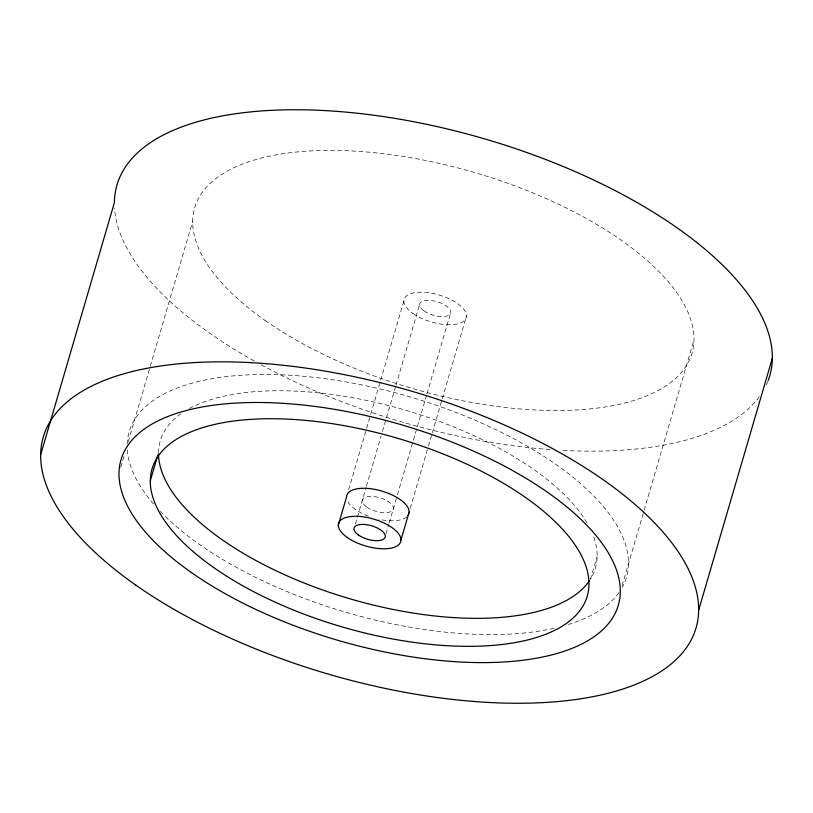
<?xml version="1.0" encoding="UTF-8"?>
<svg xmlns="http://www.w3.org/2000/svg" width="813" height="813" viewBox="0 0 813 813"><rect width="100%" height="100%" fill="white"/><g stroke="black" fill="none" stroke-linecap="round" stroke-linejoin="round"><path stroke-width="0.61" stroke-dasharray="4.07 3.05" d="M120.761 467.221L124.328 455.036M128.241 441.642L149.968 367.354M150.324 366.145L192.691 221.227M348.635 489.822L370.362 415.534M370.718 414.315L403.837 301.064M355.403 523.968L366.084 487.434M366.439 486.215L381.043 436.286M382.466 431.418L395.636 386.358M396.002 385.138L419.498 304.763M386.023 533.806L388.868 524.07M389.224 522.85L397.059 496.052M397.415 494.843L426.622 394.976M426.977 393.766L450.829 312.172M410.23 508.288L428.045 447.394M428.4 446.174L431.957 434M432.313 432.78L466.499 315.871M590.401 579.496L597.159 556.366M622.087 585.685L643.805 511.407M644.16 510.188L694.017 339.692M158.505 452.699A226.705 98.312 16.3 0 1 180.638 413.959M189.48 408.451A226.705 98.312 16.3 0 1 404.742 409.976A226.705 98.312 16.3 0 1 587.88 524.365M593.754 537.129A226.705 98.312 16.3 0 1 590.736 578.714M406.713 516.916A32.388 14.045 16.3 0 1 378.817 519.273M368.431 516.184A32.388 14.045 16.3 0 1 347.527 501.123M618.937 592.636A259.083 112.357 16.3 0 1 568.48 624.486M554.07 628.297A259.083 112.357 16.3 0 1 160.039 511.133M153.515 503.948A259.083 112.357 16.3 0 1 127.174 446.459M127.204 444.05A259.083 112.357 16.3 0 1 407.923 396.277A259.083 112.357 16.3 0 1 622.23 587.453M767.818 381.51A340.058 147.468 16.3 0 1 766.324 384.976M759.332 396.754A340.058 147.468 16.3 0 1 560.492 450.26M550.157 449.579A340.058 147.468 16.3 0 1 261.085 364.752M254.296 361.023A340.058 147.468 16.3 0 1 114.521 208.413M366.693 507.027A16.189 7.022 16.3 0 0 392.943 509.985A16.189 7.022 16.3 0 0 373.868 496.58A16.189 7.022 16.3 0 0 366.693 507.027M424.03 310.962A16.189 7.022 16.3 0 0 450.28 313.92A16.189 7.022 16.3 0 0 431.195 300.515A16.189 7.022 16.3 0 0 424.03 310.962M412.882 313.462A32.388 14.045 16.3 0 0 465.382 319.367A32.388 14.045 16.3 0 0 427.232 292.568A32.388 14.045 16.3 0 0 412.882 313.462M265.099 320.454A259.083 112.357 16.3 0 0 685.105 367.649A259.083 112.357 16.3 0 0 379.864 153.281A259.083 112.357 16.3 0 0 265.099 320.454"/><path stroke-width="1.22" d="M40.65 454.792L114.369 202.711A340.058 147.468 16.3 0 1 470.229 134.826A340.058 147.468 16.3 0 1 768.265 380.342M150.314 480.707L157.793 455.138M338.31 525.137L346.501 497.129A32.388 14.045 16.3 0 1 382.1 491.143A32.388 14.045 16.3 0 1 408.055 515.432M400.972 539.944L409.163 511.936M698.631 610.289L772.35 358.208M589.364 580.817A226.705 98.312 16.3 0 1 349.184 598.581A226.705 98.312 16.3 0 1 158.505 453.847M347.364 537.545A32.388 14.045 16.3 0 0 399.864 543.44A32.388 14.045 16.3 0 0 361.704 516.641A32.388 14.045 16.3 0 0 347.364 537.545M213.667 567.535A226.705 98.312 16.3 0 0 581.173 608.825A226.705 98.312 16.3 0 0 314.082 421.256A226.705 98.312 16.3 0 0 213.667 567.535M135.68 585.035A340.058 147.468 16.3 0 0 686.944 646.975A340.058 147.468 16.3 0 0 286.308 365.616A340.058 147.468 16.3 0 0 135.68 585.035M358.503 535.045A16.189 7.022 16.3 0 0 384.752 537.993A16.189 7.022 16.3 0 0 365.677 524.588A16.189 7.022 16.3 0 0 358.503 535.045M191.39 572.535A259.083 112.357 16.3 0 0 611.396 619.73A259.083 112.357 16.3 0 0 306.145 405.362A259.083 112.357 16.3 0 0 191.39 572.535"/></g></svg>
